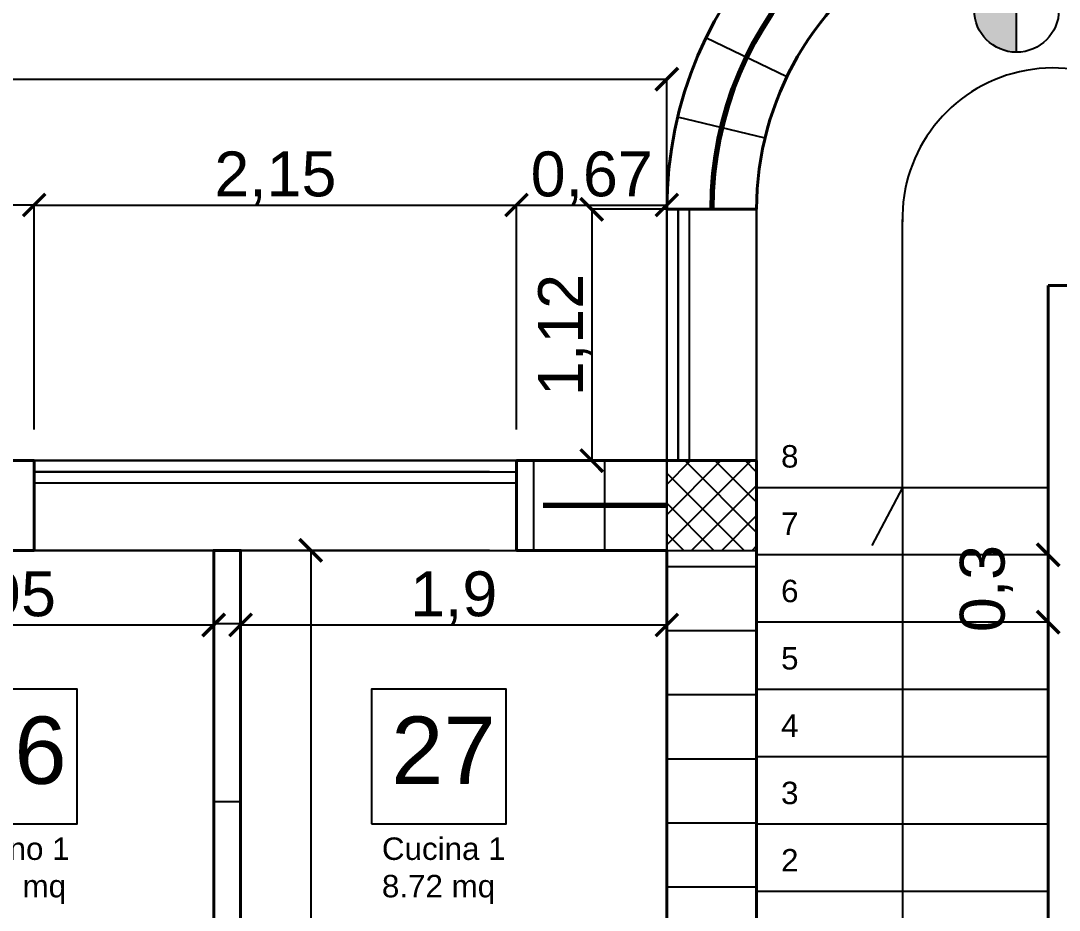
# Model space of a CAD drawing. Header units: millimetres. Extents: x 2459 to 3981, y 1231 to 4850.
# Drawn here: x 3699.425 to 3704.054, y 1290.287 to 1294.251 of the extents above; entities that cross this region are included whole.
import ezdxf

# ---------------------------------------------------------------- set-up
doc = ezdxf.new("R2010")
doc.units = ezdxf.units.MM
doc.layers.add('linee murature', color=253, linetype='Continuous', lineweight=70)
doc.layers.add('linee muri', color=7, linetype='Continuous', lineweight=40)
doc.layers.add('quoteee', color=7, linetype='Continuous')
doc.styles.get("Standard").update_dxf_attribs({"font": 'arial.ttf'})
doc.dimstyles.new('Copia di ISO-25', dxfattribs={"dimtxt": 0.2, "dimasz": 0.1, "dimexe": 0, "dimexo": 0, "dimgap": 0, "dimtad": 3, "dimtxsty": 'Standard', "dimblk": 'ARCHTICK', "dimcen": -2.5, "dimclrd": 256, "dimclre": 256, "dimclrt": 256, "dimadec": 0, "dimazin": 0, "dimtfac": 1, "dimtmove": 2, "dimatfit": 3, "dimldrblk": 'ARCHTICK', "dimfxl": 1, "dimfxlon": 1, "dimtfillclr": 256, "dimlwd": -1, "dimlwe": -1, "dimarcsym": 0})
pattern_1 = [(45, (-1.35194, 0.4), (-0.067351921, 0.067351921), []), (135, (-1.35194, 0.4), (-0.067351921, -0.067351921), [])]

# ---------------------------------------------------------------- blocks, each defined once
blk = doc.blocks.new('_ArchTick')
at = {"color": 0, "linetype": 'ByBlock', "const_width": 0.15}
blk.add_lwpolyline([(-0.5, -0.5), (0.5, 0.5)], dxfattribs=at)
blk = doc.blocks.new('*D336')
at = {"layer": 'Defpoints', "color": 0, "lineweight": -3, "ltscale": 0.01, "transparency": 16777216}
for p in [(3698.3347, 1291.8906), (3700.2847, 1291.8906), (3700.2847, 1291.5584)]:
    blk.add_point(p, dxfattribs=at)
at = {"layer": 'quoteee', "ltscale": 0.01, "transparency": 16777216}
for p, q in [((3698.3347, 1291.8906), (3698.3347, 1291.5584)), ((3700.2847, 1291.8906), (3700.2847, 1291.5584)), ((3698.3347, 1291.5584), (3700.2847, 1291.5584))]:
    blk.add_line(p, q, dxfattribs=at)
at = {"layer": 'quoteee', "ltscale": 0.01, "transparency": 16777216, "xscale": 0.1, "yscale": 0.1, "zscale": 0.1, "rotation": 180}
blk.add_blockref('_ArchTick', (3698.3347, 1291.5584), dxfattribs=at)
at = {"layer": 'quoteee', "ltscale": 0.01, "transparency": 16777216, "xscale": 0.1, "yscale": 0.1, "zscale": 0.1}
blk.add_blockref('_ArchTick', (3700.2847, 1291.5584), dxfattribs=at)
at = {"layer": 'quoteee', "ltscale": 0.01, "transparency": 16777216, "insert": (3699.3097, 1291.6786), "char_height": 0.2, "attachment_point": 5}
blk.add_mtext('1,95', dxfattribs=at)
blk = doc.blocks.new('*D337')
at = {"layer": 'Defpoints', "color": 0, "lineweight": -3, "ltscale": 0.01, "transparency": 16777216}
for p in [(3700.4047, 1291.8906), (3702.3047, 1291.8906), (3702.3047, 1291.5584)]:
    blk.add_point(p, dxfattribs=at)
at = {"layer": 'quoteee', "ltscale": 0.01, "transparency": 16777216}
for p, q in [((3700.4047, 1291.8906), (3700.4047, 1291.5584)), ((3702.3047, 1291.8906), (3702.3047, 1291.5584)), ((3700.4047, 1291.5584), (3702.3047, 1291.5584))]:
    blk.add_line(p, q, dxfattribs=at)
at = {"layer": 'quoteee', "ltscale": 0.01, "transparency": 16777216, "xscale": 0.1, "yscale": 0.1, "zscale": 0.1, "rotation": 180}
blk.add_blockref('_ArchTick', (3700.4047, 1291.5584), dxfattribs=at)
at = {"layer": 'quoteee', "ltscale": 0.01, "transparency": 16777216, "xscale": 0.1, "yscale": 0.1, "zscale": 0.1}
blk.add_blockref('_ArchTick', (3702.3047, 1291.5584), dxfattribs=at)
at = {"layer": 'quoteee', "ltscale": 0.01, "transparency": 16777216, "insert": (3701.3547, 1291.6786), "char_height": 0.2, "attachment_point": 5}
blk.add_mtext('1,9', dxfattribs=at)
blk = doc.blocks.new('*D342')
at = {"layer": 'Defpoints', "color": 0, "lineweight": -3, "ltscale": 0.01, "transparency": 16777216}
for p in [(3700.4047, 1291.8906), (3700.4047, 1287.3906), (3700.7171, 1287.3906)]:
    blk.add_point(p, dxfattribs=at)
at = {"layer": 'quoteee', "ltscale": 0.01, "transparency": 16777216}
for p, q in [((3700.4047, 1291.8906), (3700.7171, 1291.8906)), ((3700.7171, 1291.8906), (3700.7171, 1287.3906)), ((3700.4047, 1287.3906), (3700.7171, 1287.3906))]:
    blk.add_line(p, q, dxfattribs=at)
at = {"layer": 'quoteee', "ltscale": 0.01, "transparency": 16777216, "xscale": 0.1, "yscale": 0.1, "zscale": 0.1}
for p, rotation in [((3700.7171, 1291.8906), 90), ((3700.7171, 1287.3906), 270)]:
    blk.add_blockref('_ArchTick', p, dxfattribs=dict(at, rotation=rotation))
at = {"layer": 'quoteee', "ltscale": 0.01, "transparency": 16777216, "insert": (3700.5974, 1289.6406), "char_height": 0.2, "attachment_point": 5, "rotation": 90}
blk.add_mtext('4,5', dxfattribs=at)
blk = doc.blocks.new('*D244')
at = {"layer": 'Defpoints', "color": 0, "lineweight": -3, "transparency": 16777216}
for p in [(3702.3047, 1293.4106), (3701.9697, 1292.2906), (3702.3047, 1292.2906)]:
    blk.add_point(p, dxfattribs=at)
at = {"layer": 'quoteee', "transparency": 16777216}
for p, q in [((3702.3047, 1293.4106), (3701.9697, 1293.4106)), ((3701.9697, 1293.4106), (3701.9697, 1292.2906)), ((3702.3047, 1292.2906), (3701.9697, 1292.2906))]:
    blk.add_line(p, q, dxfattribs=at)
at = {"layer": 'quoteee', "transparency": 16777216, "xscale": 0.1, "yscale": 0.1, "zscale": 0.1}
for p, rotation in [((3701.9697, 1293.4106), 90), ((3701.9697, 1292.2906), 270)]:
    blk.add_blockref('_ArchTick', p, dxfattribs=dict(at, rotation=rotation))
at = {"layer": 'quoteee', "transparency": 16777216, "insert": (3701.8496, 1292.8506), "char_height": 0.2, "attachment_point": 5, "rotation": 90}
blk.add_mtext('1,12', dxfattribs=at)
blk = doc.blocks.new('*D245')
at = {"layer": 'Defpoints', "color": 0, "lineweight": -3, "transparency": 16777216}
for p in [(3702.3047, 1293.4296), (3701.6347, 1292.2906), (3702.3047, 1292.2906)]:
    blk.add_point(p, dxfattribs=at)
at = {"layer": 'quoteee', "transparency": 16777216}
for p, q in [((3701.6347, 1292.4296), (3701.6347, 1293.4296)), ((3701.6347, 1293.4296), (3702.3047, 1293.4296)), ((3702.3047, 1292.4296), (3702.3047, 1293.4296))]:
    blk.add_line(p, q, dxfattribs=at)
at = {"layer": 'quoteee', "transparency": 16777216, "xscale": 0.1, "yscale": 0.1, "zscale": 0.1, "rotation": 180}
blk.add_blockref('_ArchTick', (3701.6347, 1293.4296), dxfattribs=at)
at = {"layer": 'quoteee', "transparency": 16777216, "xscale": 0.1, "yscale": 0.1, "zscale": 0.1}
blk.add_blockref('_ArchTick', (3702.3047, 1293.4296), dxfattribs=at)
at = {"layer": 'quoteee', "transparency": 16777216, "insert": (3701.9697, 1293.5497), "char_height": 0.2, "attachment_point": 5}
blk.add_mtext('0,67', dxfattribs=at)
blk = doc.blocks.new('*D246')
at = {"layer": 'Defpoints', "color": 0, "lineweight": -3, "transparency": 16777216}
for p in [(3701.6347, 1293.4296), (3699.4847, 1292.2906), (3701.6347, 1292.2906)]:
    blk.add_point(p, dxfattribs=at)
at = {"layer": 'quoteee', "transparency": 16777216}
for p, q in [((3699.4847, 1292.4296), (3699.4847, 1293.4296)), ((3699.4847, 1293.4296), (3701.6347, 1293.4296)), ((3701.6347, 1292.4296), (3701.6347, 1293.4296))]:
    blk.add_line(p, q, dxfattribs=at)
at = {"layer": 'quoteee', "transparency": 16777216, "xscale": 0.1, "yscale": 0.1, "zscale": 0.1, "rotation": 180}
blk.add_blockref('_ArchTick', (3699.4847, 1293.4296), dxfattribs=at)
at = {"layer": 'quoteee', "transparency": 16777216, "xscale": 0.1, "yscale": 0.1, "zscale": 0.1}
blk.add_blockref('_ArchTick', (3701.6347, 1293.4296), dxfattribs=at)
at = {"layer": 'quoteee', "transparency": 16777216, "insert": (3700.5597, 1293.5497), "char_height": 0.2, "attachment_point": 5}
blk.add_mtext('2,15', dxfattribs=at)
blk = doc.blocks.new('*D247')
at = {"layer": 'Defpoints', "color": 0, "lineweight": -3, "transparency": 16777216}
for p in [(3695.9147, 1293.4296), (3695.9147, 1292.2906), (3699.4847, 1292.2906)]:
    blk.add_point(p, dxfattribs=at)
at = {"layer": 'quoteee', "transparency": 16777216}
for p, q in [((3695.9147, 1292.4296), (3695.9147, 1293.4296)), ((3699.4847, 1293.4296), (3695.9147, 1293.4296)), ((3699.4847, 1292.4296), (3699.4847, 1293.4296))]:
    blk.add_line(p, q, dxfattribs=at)
at = {"layer": 'quoteee', "transparency": 16777216, "xscale": 0.1, "yscale": 0.1, "zscale": 0.1, "rotation": 180}
blk.add_blockref('_ArchTick', (3695.9147, 1293.4296), dxfattribs=at)
at = {"layer": 'quoteee', "transparency": 16777216, "xscale": 0.1, "yscale": 0.1, "zscale": 0.1}
blk.add_blockref('_ArchTick', (3699.4847, 1293.4296), dxfattribs=at)
at = {"layer": 'quoteee', "transparency": 16777216, "insert": (3697.6997, 1293.5497), "char_height": 0.2, "attachment_point": 5}
blk.add_mtext('3,57', dxfattribs=at)
blk = doc.blocks.new('*D248')
at = {"layer": 'Defpoints', "color": 0, "lineweight": -3, "transparency": 16777216}
for p in [(3702.3047, 1293.9904), (3695.9147, 1292.2906), (3702.3047, 1292.2906)]:
    blk.add_point(p, dxfattribs=at)
at = {"layer": 'quoteee', "transparency": 16777216}
for p, q in [((3695.9147, 1292.9904), (3695.9147, 1293.9904)), ((3695.9147, 1293.9904), (3702.3047, 1293.9904)), ((3702.3047, 1292.9904), (3702.3047, 1293.9904))]:
    blk.add_line(p, q, dxfattribs=at)
at = {"layer": 'quoteee', "transparency": 16777216, "xscale": 0.1, "yscale": 0.1, "zscale": 0.1, "rotation": 180}
blk.add_blockref('_ArchTick', (3695.9147, 1293.9904), dxfattribs=at)
at = {"layer": 'quoteee', "transparency": 16777216, "xscale": 0.1, "yscale": 0.1, "zscale": 0.1}
blk.add_blockref('_ArchTick', (3702.3047, 1293.9904), dxfattribs=at)
at = {"layer": 'quoteee', "transparency": 16777216, "insert": (3699.1097, 1294.1106), "char_height": 0.2, "attachment_point": 5}
blk.add_mtext('6,39', dxfattribs=at)
blk = doc.blocks.new('*D249')
at = {"layer": 'Defpoints', "color": 0, "lineweight": -3, "transparency": 16777216}
for p in [(3712.2147, 1295.3345), (3695.9147, 1292.2906), (3712.2147, 1292.2906)]:
    blk.add_point(p, dxfattribs=at)
at = {"layer": 'quoteee', "transparency": 16777216}
for p, q in [((3695.9147, 1294.3345), (3695.9147, 1295.3345)), ((3695.9147, 1295.3345), (3712.2147, 1295.3345)), ((3712.2147, 1294.3345), (3712.2147, 1295.3345))]:
    blk.add_line(p, q, dxfattribs=at)
at = {"layer": 'quoteee', "transparency": 16777216, "xscale": 0.1, "yscale": 0.1, "zscale": 0.1, "rotation": 180}
blk.add_blockref('_ArchTick', (3695.9147, 1295.3345), dxfattribs=at)
at = {"layer": 'quoteee', "transparency": 16777216, "xscale": 0.1, "yscale": 0.1, "zscale": 0.1}
blk.add_blockref('_ArchTick', (3712.2147, 1295.3345), dxfattribs=at)
at = {"layer": 'quoteee', "transparency": 16777216, "insert": (3704.0647, 1295.4547), "char_height": 0.2, "attachment_point": 5}
blk.add_mtext('16,3', dxfattribs=at)
blk = doc.blocks.new('*D407')
at = {"layer": 'Defpoints', "color": 0, "lineweight": -3, "transparency": 16777216}
for p in [(3704.0047, 1291.8706), (3704.0047, 1291.5706), (3704.0047, 1291.5706)]:
    blk.add_point(p, dxfattribs=at)
at = {"layer": 'quoteee', "transparency": 16777216}
blk.add_line((3704.0047, 1291.8706), (3704.0047, 1291.5706), dxfattribs=at)
at = {"layer": 'quoteee', "transparency": 16777216, "xscale": 0.1, "yscale": 0.1, "zscale": 0.1}
for p, rotation in [((3704.0047, 1291.8706), 90), ((3704.0047, 1291.5706), 270)]:
    blk.add_blockref('_ArchTick', p, dxfattribs=dict(at, rotation=rotation))
at = {"layer": 'quoteee', "transparency": 16777216, "insert": (3703.7292, 1291.7206), "char_height": 0.2, "attachment_point": 5, "rotation": 90}
blk.add_mtext('0,3', dxfattribs=at)

msp = doc.modelspace()

# ---------------------------------------------------------------- hatches: boundary and pattern name
at = {"linetype": 'Continuous'}
h = msp.add_hatch(color=256, dxfattribs=at)
h.dxf.hatch_style = 1
h.paths.add_polyline_path([(3703.86349, 1294.488187), (3703.86349, 1294.299384), (3704.052292, 1294.299384, 0.41421356)])
h.paths.add_polyline_path([(3703.86349, 1294.299384), (3703.674687, 1294.299384, 0.41421356), (3703.86349, 1294.110582)])
h = msp.add_hatch(color=256)
h.dxf.hatch_style = 1
h.paths.add_polyline_path([(3703.86349, 1294.488187), (3703.86349, 1294.299384), (3704.052292, 1294.299384, 0.41421356)])
h.paths.add_polyline_path([(3703.86349, 1294.299384), (3703.674687, 1294.299384, 0.41421356), (3703.86349, 1294.110582)])
h = msp.add_hatch(dxfattribs=at)
h.set_pattern_fill('ANSI37', color=256, scale=0.03)
h.set_pattern_definition(pattern_1)
h.paths.add_polyline_path([(3712.214742, 1289.534637), (3711.815965, 1289.534637), (3711.814742, 1289.533414), (3711.814742, 1289.144162), (3711.824267, 1289.134637), (3712.214742, 1289.134637)])
h.paths.add_polyline_path([(3707.817242, 1280.470565), (3707.417242, 1280.470565), (3707.417242, 1280.070565), (3707.817242, 1280.070565)])
h.paths.add_polyline_path([(3712.214742, 1280.470565), (3711.814742, 1280.470565), (3711.814742, 1280.070565), (3712.214742, 1280.070565)])
h.paths.add_polyline_path([(3712.214742, 1285.320565), (3711.814742, 1285.320565), (3711.814742, 1284.920565), (3712.214742, 1284.920565)])
h.paths.add_polyline_path([(3712.214742, 1292.290565), (3711.814742, 1292.290565), (3711.814742, 1291.890565), (3712.214742, 1291.890565)])
h.paths.add_polyline_path([(3709.204742, 1292.290565), (3708.804742, 1292.290565), (3708.804742, 1291.890565), (3709.204742, 1291.890565)])
h.paths.add_polyline_path([(3705.824742, 1292.290565), (3705.424742, 1292.290565), (3705.424742, 1291.897159), (3705.431336, 1291.890565), (3705.824742, 1291.890565)])
h.paths.add_polyline_path([(3705.824742, 1289.534637), (3705.424742, 1289.534637), (3705.424742, 1289.134637), (3705.824742, 1289.134637)])
h.paths.add_polyline_path([(3703.999742, 1280.470565), (3703.599742, 1280.470565), (3703.599742, 1280.070565), (3703.999742, 1280.070565)])
h.paths.add_polyline_path([(3705.824742, 1285.320565), (3705.424742, 1285.320565), (3705.424742, 1284.920565), (3705.824742, 1284.920565)])
h.paths.add_polyline_path([(3707.819742, 1285.320565), (3707.419742, 1285.320565), (3707.419742, 1284.920565), (3707.554742, 1284.920565), (3707.819742, 1284.920565)])
h.paths.add_polyline_path([(3695.914742, 1291.890565), (3696.314742, 1291.890565), (3696.314742, 1292.290565), (3695.914742, 1292.290565)])
h.paths.add_polyline_path([(3698.924742, 1292.290565), (3698.924742, 1291.890565), (3699.324742, 1291.890565), (3699.324742, 1292.290565)])
h.paths.add_polyline_path([(3702.304742, 1292.290565), (3702.304742, 1291.890565), (3702.704742, 1291.890565), (3702.704742, 1292.290565)])
h.paths.add_polyline_path([(3702.704742, 1289.534637), (3702.304742, 1289.534637), (3702.304742, 1289.134637), (3702.704742, 1289.134637)])
h.paths.add_polyline_path([(3696.314742, 1289.134637), (3696.314742, 1289.534637), (3695.914742, 1289.534637), (3695.914742, 1289.134637)])
h.paths.add_polyline_path([(3702.304742, 1285.320565), (3702.304742, 1284.920565), (3702.704742, 1284.920565), (3702.704742, 1285.320565)])
h.paths.add_polyline_path([(3700.674742, 1284.920565), (3700.674742, 1285.320565), (3700.274742, 1285.320565), (3700.274742, 1284.920565)])
h.paths.add_polyline_path([(3696.314742, 1284.920565), (3696.314742, 1285.320565), (3695.914742, 1285.320565), (3695.914742, 1284.920565)])
h.paths.add_polyline_path([(3700.274742, 1280.470565), (3700.274742, 1280.070565), (3700.674742, 1280.070565), (3700.674742, 1280.470565)])
h.paths.add_polyline_path([(3696.314742, 1280.070565), (3696.314742, 1280.470565), (3695.914742, 1280.470565), (3695.914742, 1280.070565)])
h = msp.add_hatch()
h.set_pattern_fill('ANSI37', color=256, scale=0.03)
h.set_pattern_definition(pattern_1)
h.paths.add_polyline_path([(3712.214742, 1289.534637), (3711.815965, 1289.534637), (3711.814742, 1289.533414), (3711.814742, 1289.144162), (3711.824267, 1289.134637), (3712.214742, 1289.134637)])
h.paths.add_polyline_path([(3707.817242, 1280.470565), (3707.417242, 1280.470565), (3707.417242, 1280.070565), (3707.817242, 1280.070565)])
h.paths.add_polyline_path([(3712.214742, 1280.470565), (3711.814742, 1280.470565), (3711.814742, 1280.070565), (3712.214742, 1280.070565)])
h.paths.add_polyline_path([(3712.214742, 1285.320565), (3711.814742, 1285.320565), (3711.814742, 1284.920565), (3712.214742, 1284.920565)])
h.paths.add_polyline_path([(3712.214742, 1292.290565), (3711.814742, 1292.290565), (3711.814742, 1291.890565), (3712.214742, 1291.890565)])
h.paths.add_polyline_path([(3709.204742, 1292.290565), (3708.804742, 1292.290565), (3708.804742, 1291.890565), (3709.204742, 1291.890565)])
h.paths.add_polyline_path([(3705.824742, 1292.290565), (3705.424742, 1292.290565), (3705.424742, 1291.897159), (3705.431336, 1291.890565), (3705.824742, 1291.890565)])
h.paths.add_polyline_path([(3705.824742, 1289.534637), (3705.424742, 1289.534637), (3705.424742, 1289.134637), (3705.824742, 1289.134637)])
h.paths.add_polyline_path([(3703.999742, 1280.470565), (3703.599742, 1280.470565), (3703.599742, 1280.070565), (3703.999742, 1280.070565)])
h.paths.add_polyline_path([(3705.824742, 1285.320565), (3705.424742, 1285.320565), (3705.424742, 1284.920565), (3705.824742, 1284.920565)])
h.paths.add_polyline_path([(3707.819742, 1285.320565), (3707.419742, 1285.320565), (3707.419742, 1284.920565), (3707.554742, 1284.920565), (3707.819742, 1284.920565)])
h.paths.add_polyline_path([(3695.914742, 1291.890565), (3696.314742, 1291.890565), (3696.314742, 1292.290565), (3695.914742, 1292.290565)])
h.paths.add_polyline_path([(3698.924742, 1292.290565), (3698.924742, 1291.890565), (3699.324742, 1291.890565), (3699.324742, 1292.290565)])
h.paths.add_polyline_path([(3702.304742, 1292.290565), (3702.304742, 1291.890565), (3702.704742, 1291.890565), (3702.704742, 1292.290565)])
h.paths.add_polyline_path([(3702.704742, 1289.534637), (3702.304742, 1289.534637), (3702.304742, 1289.134637), (3702.704742, 1289.134637)])
h.paths.add_polyline_path([(3696.314742, 1289.134637), (3696.314742, 1289.534637), (3695.914742, 1289.534637), (3695.914742, 1289.134637)])
h.paths.add_polyline_path([(3702.304742, 1285.320565), (3702.304742, 1284.920565), (3702.704742, 1284.920565), (3702.704742, 1285.320565)])
h.paths.add_polyline_path([(3700.674742, 1284.920565), (3700.674742, 1285.320565), (3700.274742, 1285.320565), (3700.274742, 1284.920565)])
h.paths.add_polyline_path([(3696.314742, 1284.920565), (3696.314742, 1285.320565), (3695.914742, 1285.320565), (3695.914742, 1284.920565)])
h.paths.add_polyline_path([(3700.274742, 1280.470565), (3700.274742, 1280.070565), (3700.674742, 1280.070565), (3700.674742, 1280.470565)])
h.paths.add_polyline_path([(3696.314742, 1280.070565), (3696.314742, 1280.470565), (3695.914742, 1280.470565), (3695.914742, 1280.070565)])

# ---------------------------------------------------------------- linework, layer by layer
for p, q in [((3703.86349, 1294.110582), (3703.86349, 1294.488187)), ((3702.839546, 1294.000905), (3702.479197, 1294.174533)), ((3702.742351, 1293.728188), (3702.353413, 1293.821605)), ((3702.304742, 1292.290565), (3702.304742, 1293.410565)), ((3702.304742, 1293.410565), (3702.704742, 1293.410565)), ((3702.354742, 1293.410565), (3702.354742, 1292.290565)), ((3702.704742, 1292.290565), (3702.704742, 1293.410565)), ((3702.704742, 1292.290565), (3702.704742, 1293.410565)), ((3702.704742, 1292.290565), (3702.704742, 1293.410565)), ((3703.354742, 1292.170565), (3703.354658, 1293.365224)), ((3704.004742, 1289.910565), (3704.004742, 1293.070565)), ((3704.004742, 1293.070565), (3704.124742, 1293.070565)), ((3699.484742, 1292.290565), (3696.664742, 1292.290565)), ((3699.484742, 1292.290565), (3696.664742, 1292.290565)), ((3699.484742, 1292.290565), (3699.324742, 1292.290565)), ((3699.324742, 1292.290565), (3699.484742, 1292.290565)), ((3699.484742, 1292.290565), (3699.484742, 1291.890565)), ((3699.484742, 1292.290565), (3701.634742, 1292.290565)), ((3699.484742, 1292.290565), (3699.484742, 1291.890565)), ((3699.484742, 1292.290565), (3701.634742, 1292.290565)), ((3699.484742, 1291.890565), (3699.484742, 1292.290565)), ((3699.484742, 1292.290565), (3701.634742, 1292.290565)), ((3699.484742, 1292.290565), (3699.484742, 1291.890565)), ((3701.514742, 1292.290565), (3699.484742, 1292.290565)), ((3699.484742, 1292.290565), (3699.484742, 1291.890565)), ((3699.484742, 1292.290565), (3701.634742, 1292.290565)), ((3699.484742, 1291.890565), (3699.484742, 1292.290565)), ((3699.484742, 1292.290565), (3701.634742, 1292.290565)), ((3699.484742, 1292.290565), (3699.484742, 1291.890565)), ((3701.514742, 1292.290565), (3699.484742, 1292.290565)), ((3699.484742, 1291.890565), (3699.484742, 1292.290565)), ((3699.484742, 1292.290565), (3699.484742, 1291.890565)), ((3701.634742, 1291.890565), (3701.634742, 1292.290565)), ((3701.634742, 1292.290565), (3702.304742, 1292.290565)), ((3701.634742, 1291.890565), (3701.634742, 1292.290565)), ((3701.634742, 1292.290565), (3701.634742, 1291.890565)), ((3701.634742, 1291.890565), (3701.634742, 1292.290565)), ((3701.634742, 1292.290565), (3702.304742, 1292.290565)), ((3701.634742, 1292.290565), (3701.634742, 1291.890565)), ((3702.304742, 1292.290565), (3701.634742, 1292.290565)), ((3701.634742, 1292.290565), (3701.634742, 1291.890565)), ((3701.634742, 1292.290565), (3702.304742, 1292.290565)), ((3701.634742, 1291.890565), (3701.634742, 1292.290565)), ((3701.709952, 1292.290565), (3701.709952, 1291.890565)), ((3701.709952, 1292.290565), (3701.709952, 1291.890565)), ((3702.027452, 1292.290565), (3702.027452, 1291.890565)), ((3702.027452, 1292.290565), (3702.027452, 1291.890565)), ((3702.304742, 1292.290565), (3702.704742, 1292.290565)), ((3702.304742, 1292.290565), (3702.704742, 1292.290565)), ((3702.704742, 1292.290565), (3702.304742, 1292.290565)), ((3702.304742, 1292.290565), (3702.704742, 1292.290565)), ((3702.304742, 1292.290565), (3702.704742, 1292.290565)), ((3702.704742, 1292.290565), (3702.304742, 1292.290565)), ((3702.304742, 1292.290565), (3702.704742, 1292.290565)), ((3702.354742, 1292.290565), (3702.404742, 1292.290565)), ((3702.354742, 1292.290565), (3702.404742, 1292.290565)), ((3702.704742, 1287.670565), (3702.704742, 1292.290565)), ((3702.704742, 1287.390565), (3702.704742, 1292.290565)), ((3701.514742, 1292.240565), (3699.484742, 1292.240565)), ((3699.484742, 1292.240565), (3699.484742, 1292.190565)), ((3701.514742, 1292.240565), (3699.484742, 1292.240565)), ((3699.484742, 1292.240565), (3699.484742, 1292.190565)), ((3702.704742, 1292.170565), (3704.004742, 1292.170565)), ((3702.704742, 1292.170565), (3704.004742, 1292.170565)), ((3703.354742, 1292.170565), (3703.218409, 1291.911692)), ((3703.354742, 1292.170565), (3703.218409, 1291.911692)), ((3703.354742, 1292.170565), (3703.354742, 1290.070565)), ((3698.334742, 1291.890565), (3699.484742, 1291.890565)), ((3698.334742, 1291.890565), (3699.484742, 1291.890565)), ((3699.324742, 1291.890565), (3699.484742, 1291.890565)), ((3699.484742, 1291.890565), (3699.324742, 1291.890565)), ((3699.484742, 1291.890565), (3701.634742, 1291.890565)), ((3699.484742, 1291.890565), (3701.634742, 1291.890565)), ((3701.514742, 1291.890565), (3699.484742, 1291.890565)), ((3699.484742, 1291.890565), (3701.634742, 1291.890565)), ((3699.484742, 1291.890565), (3701.634742, 1291.890565)), ((3701.514742, 1291.890565), (3699.484742, 1291.890565)), ((3700.284742, 1291.890565), (3700.284742, 1289.440565)), ((3700.404742, 1289.440565), (3700.404742, 1291.890565)), ((3702.304742, 1291.890565), (3701.634742, 1291.890565)), ((3702.304742, 1291.890565), (3701.634742, 1291.890565)), ((3701.634742, 1291.890565), (3702.304742, 1291.890565)), ((3702.304742, 1291.890565), (3701.634742, 1291.890565)), ((3702.304742, 1287.390565), (3702.304742, 1291.890565)), ((3704.004742, 1291.870565), (3702.704742, 1291.870565)), ((3704.004742, 1291.870565), (3702.704742, 1291.870565)), ((3702.304742, 1291.819465), (3702.704742, 1291.819465)), ((3702.304742, 1291.819465), (3702.704742, 1291.819465)), ((3700.284742, 1291.565465), (3700.404742, 1291.565465)), ((3700.284742, 1291.565465), (3700.404742, 1291.565465)), ((3702.304742, 1291.533715), (3702.704742, 1291.533715)), ((3702.304742, 1291.533715), (3702.704742, 1291.533715)), ((3704.004742, 1291.570565), (3702.704742, 1291.570565)), ((3702.304742, 1291.247965), (3702.704742, 1291.247965)), ((3702.304742, 1291.247965), (3702.704742, 1291.247965)), ((3704.004742, 1291.270565), (3702.704742, 1291.270565)), ((3704.004742, 1290.970565), (3702.704742, 1290.970565)), ((3702.304742, 1290.962215), (3702.704742, 1290.962215)), ((3702.304742, 1290.962215), (3702.704742, 1290.962215)), ((3700.284742, 1290.771715), (3700.404742, 1290.771715)), ((3700.284742, 1290.771715), (3700.404742, 1290.771715)), ((3702.304742, 1290.676465), (3702.704742, 1290.676465)), ((3702.304742, 1290.676465), (3702.704742, 1290.676465)), ((3704.004742, 1290.670565), (3702.704742, 1290.670565)), ((3702.304742, 1290.390715), (3702.704742, 1290.390715)), ((3702.304742, 1290.390715), (3702.704742, 1290.390715)), ((3704.004742, 1290.370565), (3702.704742, 1290.370565))]:
    msp.add_line(p, q, dxfattribs=at)
for p, q in [((3703.86349, 1294.110582), (3703.86349, 1294.488187)), ((3702.839546, 1294.000905), (3702.479197, 1294.174533)), ((3702.742351, 1293.728188), (3702.353413, 1293.821605)), ((3702.304742, 1292.290565), (3702.304742, 1293.410565)), ((3702.354742, 1293.410565), (3702.354742, 1292.290565)), ((3702.704742, 1292.290565), (3702.704742, 1293.410565)), ((3702.704742, 1292.290565), (3702.704742, 1293.410565)), ((3702.704742, 1292.290565), (3702.704742, 1293.410565)), ((3703.354742, 1292.170565), (3703.354658, 1293.365224)), ((3699.484742, 1292.290565), (3696.664742, 1292.290565)), ((3699.484742, 1292.290565), (3696.664742, 1292.290565)), ((3699.484742, 1292.290565), (3699.324742, 1292.290565)), ((3699.484742, 1292.290565), (3699.484742, 1291.890565)), ((3699.484742, 1292.290565), (3701.634742, 1292.290565)), ((3699.484742, 1292.290565), (3699.484742, 1291.890565)), ((3699.484742, 1292.290565), (3701.634742, 1292.290565)), ((3699.484742, 1291.890565), (3699.484742, 1292.290565)), ((3699.484742, 1292.290565), (3701.634742, 1292.290565)), ((3699.484742, 1292.290565), (3699.484742, 1291.890565)), ((3701.514742, 1292.290565), (3699.484742, 1292.290565)), ((3699.484742, 1292.290565), (3699.484742, 1291.890565)), ((3699.484742, 1292.290565), (3701.634742, 1292.290565)), ((3699.484742, 1291.890565), (3699.484742, 1292.290565)), ((3699.484742, 1292.290565), (3701.634742, 1292.290565)), ((3699.484742, 1292.290565), (3699.484742, 1291.890565)), ((3701.514742, 1292.290565), (3699.484742, 1292.290565)), ((3699.484742, 1291.890565), (3699.484742, 1292.290565)), ((3701.634742, 1291.890565), (3701.634742, 1292.290565)), ((3701.634742, 1292.290565), (3702.304742, 1292.290565)), ((3701.634742, 1291.890565), (3701.634742, 1292.290565)), ((3701.634742, 1292.290565), (3701.634742, 1291.890565)), ((3701.634742, 1291.890565), (3701.634742, 1292.290565)), ((3701.634742, 1292.290565), (3702.304742, 1292.290565)), ((3701.634742, 1292.290565), (3701.634742, 1291.890565)), ((3702.304742, 1292.290565), (3701.634742, 1292.290565)), ((3701.634742, 1292.290565), (3701.634742, 1291.890565)), ((3702.304742, 1292.290565), (3702.704742, 1292.290565)), ((3702.304742, 1292.290565), (3702.704742, 1292.290565)), ((3702.704742, 1292.290565), (3702.304742, 1292.290565)), ((3702.304742, 1292.290565), (3702.704742, 1292.290565)), ((3702.304742, 1292.290565), (3702.704742, 1292.290565)), ((3702.704742, 1292.290565), (3702.304742, 1292.290565)), ((3702.354742, 1292.290565), (3702.404742, 1292.290565)), ((3702.354742, 1292.290565), (3702.404742, 1292.290565)), ((3702.704742, 1287.670565), (3702.704742, 1292.290565)), ((3701.514742, 1292.240565), (3699.484742, 1292.240565)), ((3699.484742, 1292.240565), (3699.484742, 1292.190565)), ((3701.514742, 1292.240565), (3699.484742, 1292.240565)), ((3699.484742, 1292.240565), (3699.484742, 1292.190565)), ((3702.704742, 1292.170565), (3704.004742, 1292.170565)), ((3702.704742, 1292.170565), (3704.004742, 1292.170565)), ((3703.354742, 1292.170565), (3703.218409, 1291.911692)), ((3703.354742, 1292.170565), (3703.218409, 1291.911692)), ((3703.354742, 1292.170565), (3703.354742, 1290.070565)), ((3698.334742, 1291.890565), (3699.484742, 1291.890565)), ((3698.334742, 1291.890565), (3699.484742, 1291.890565)), ((3699.324742, 1291.890565), (3699.484742, 1291.890565)), ((3699.484742, 1291.890565), (3701.634742, 1291.890565)), ((3699.484742, 1291.890565), (3701.634742, 1291.890565)), ((3701.514742, 1291.890565), (3699.484742, 1291.890565)), ((3699.484742, 1291.890565), (3701.634742, 1291.890565)), ((3699.484742, 1291.890565), (3701.634742, 1291.890565)), ((3701.514742, 1291.890565), (3699.484742, 1291.890565)), ((3702.304742, 1291.890565), (3701.634742, 1291.890565)), ((3702.304742, 1291.890565), (3701.634742, 1291.890565)), ((3701.634742, 1291.890565), (3702.304742, 1291.890565)), ((3702.304742, 1287.390565), (3702.304742, 1291.890565)), ((3704.004742, 1291.870565), (3702.704742, 1291.870565)), ((3704.004742, 1291.870565), (3702.704742, 1291.870565)), ((3704.004742, 1291.570565), (3702.704742, 1291.570565)), ((3704.004742, 1291.270565), (3702.704742, 1291.270565)), ((3704.004742, 1290.970565), (3702.704742, 1290.970565)), ((3704.004742, 1290.670565), (3702.704742, 1290.670565)), ((3704.004742, 1290.370565), (3702.704742, 1290.370565))]:
    msp.add_line(p, q)
at = {"linetype": 'Continuous', "ltscale": 0.01}
for p, q in [((3700.284742, 1291.890565), (3700.284742, 1289.440565)), ((3700.404742, 1291.890565), (3700.404742, 1289.440565)), ((3702.304742, 1291.890565), (3702.304742, 1287.390565))]:
    msp.add_line(p, q, dxfattribs=at)
at = {"linetype": 'Continuous'}
for points in [[(3702.304742, 1293.410565), (3702.304742, 1292.290565), (3702.304742, 1293.410565), (3702.704742, 1293.410565)], [(3702.704742, 1293.410565), (3702.704742, 1292.290565), (3702.304742, 1292.290565), (3702.304742, 1293.410565)], [(3702.404742, 1293.410565), (3702.404742, 1292.290565), (3702.354742, 1292.290565), (3702.354742, 1293.410565)]]:
    msp.add_lwpolyline(points, dxfattribs=at)
for points in [[(3702.304742, 1293.410565), (3702.304742, 1292.290565), (3702.304742, 1293.410565), (3702.704742, 1293.410565)], [(3702.704742, 1293.410565), (3702.704742, 1292.290565), (3702.304742, 1292.290565), (3702.304742, 1293.410565)], [(3702.404742, 1293.410565), (3702.404742, 1292.290565), (3702.354742, 1292.290565), (3702.354742, 1293.410565)]]:
    msp.add_lwpolyline(points)
for points in [[(3699.324742, 1292.290565), (3699.484742, 1292.290565), (3699.484742, 1291.890565), (3699.324742, 1291.890565)], [(3699.484742, 1291.890565), (3701.634742, 1291.890565), (3701.634742, 1292.290565), (3699.484742, 1292.290565)], [(3701.634742, 1292.290565), (3702.304742, 1292.290565), (3702.304742, 1291.890565), (3701.634742, 1291.890565)], [(3702.304742, 1291.890565), (3702.704742, 1291.890565), (3702.704742, 1292.290565), (3702.304742, 1292.290565)], [(3702.304742, 1292.290565), (3702.704742, 1292.290565), (3702.704742, 1287.270565), (3702.304742, 1287.270565)], [(3701.634742, 1292.240565), (3701.634742, 1292.190565), (3699.484742, 1292.190565), (3699.484742, 1292.240565)], [(3701.634742, 1292.240565), (3701.634742, 1292.190565), (3699.484742, 1292.190565), (3699.484742, 1292.240565)], [(3700.404742, 1289.440565), (3700.404742, 1291.890565), (3700.284742, 1291.890565), (3700.284742, 1289.440565), (3700.164742, 1289.440565), (3700.164742, 1289.320565), (3700.284742, 1289.320565), (3700.284742, 1288.290565), (3700.404742, 1288.290565), (3700.404742, 1289.320565)], [(3699.07562, 1290.671465), (3699.67562, 1290.671465), (3699.67562, 1291.271465), (3699.07562, 1291.271465)], [(3700.988376, 1290.671465), (3701.588376, 1290.671465), (3701.588376, 1291.271465), (3700.988376, 1291.271465)]]:
    msp.add_lwpolyline(points, close=True, dxfattribs=at)
for points in [[(3699.324742, 1292.290565), (3699.484742, 1292.290565), (3699.484742, 1291.890565), (3699.324742, 1291.890565)], [(3699.484742, 1291.890565), (3701.634742, 1291.890565), (3701.634742, 1292.290565), (3699.484742, 1292.290565)], [(3701.634742, 1292.290565), (3702.304742, 1292.290565), (3702.304742, 1291.890565), (3701.634742, 1291.890565)], [(3702.304742, 1291.890565), (3702.704742, 1291.890565), (3702.704742, 1292.290565), (3702.304742, 1292.290565)], [(3702.304742, 1292.290565), (3702.704742, 1292.290565), (3702.704742, 1287.270565), (3702.304742, 1287.270565)], [(3701.634742, 1292.240565), (3701.634742, 1292.190565), (3699.484742, 1292.190565), (3699.484742, 1292.240565)], [(3701.634742, 1292.240565), (3701.634742, 1292.190565), (3699.484742, 1292.190565), (3699.484742, 1292.240565)], [(3699.07562, 1290.671465), (3699.67562, 1290.671465), (3699.67562, 1291.271465), (3699.07562, 1291.271465)], [(3700.988376, 1290.671465), (3701.588376, 1290.671465), (3701.588376, 1291.271465), (3700.988376, 1291.271465)]]:
    msp.add_lwpolyline(points, close=True)
msp.add_circle((3703.86349, 1294.299384), 0.188803, dxfattribs=at)
msp.add_circle((3703.86349, 1294.299384), 0.188803)
for centre, radius, start, end in [((3704.064742, 1293.410565), 1.76, 360, 180), ((3704.064742, 1293.410565), 1.76, 360, 180), ((3704.064762, 1293.410565), 1.36002, 359.562293, 180), ((3704.064762, 1293.410565), 1.36002, 359.562293, 180), ((3704.024877, 1293.369947), 0.670317, 24.210295, 181.333625)]:
    msp.add_arc(centre, radius, start, end, dxfattribs=at)
for centre, radius, start, end in [((3704.064742, 1293.410565), 1.76, 360, 180), ((3704.064762, 1293.410565), 1.36002, 359.562293, 180), ((3704.024877, 1293.369947), 0.670317, 24.210295, 181.333625)]:
    msp.add_arc(centre, radius, start, end)
for p in [(3703.354742, 1291.870565), (3703.354742, 1291.870565), (3703.354742, 1291.570565), (3703.354742, 1291.270565), (3703.354742, 1290.970565), (3703.354742, 1290.670565), (3703.354742, 1290.370565)]:
    msp.add_point(p, dxfattribs=at)
for p in [(3703.354742, 1291.870565), (3703.354742, 1291.870565), (3703.354742, 1291.570565), (3703.354742, 1291.270565), (3703.354742, 1290.970565), (3703.354742, 1290.670565), (3703.354742, 1290.370565)]:
    msp.add_point(p)
at = {"layer": 'linee murature', "linetype": 'Continuous'}
msp.add_line((3702.304742, 1292.090565), (3701.753419, 1292.090565), dxfattribs=at)
at = {"layer": 'linee murature', "lineweight": 70}
msp.add_line((3702.304742, 1292.090565), (3701.753419, 1292.090565), dxfattribs=at)
at = {"layer": 'linee murature', "linetype": 'Continuous'}
msp.add_arc((3704.064762, 1293.410565), 1.56002, 0, 180, dxfattribs=at)
at = {"layer": 'linee murature', "lineweight": 70}
msp.add_arc((3704.064762, 1293.410565), 1.56002, 0, 180, dxfattribs=at)
at = {"layer": 'linee muri'}
for p, q in [((3702.304742, 1293.410565), (3702.704742, 1293.410565)), ((3704.004742, 1289.910565), (3704.004742, 1293.070565)), ((3704.004742, 1293.070565), (3704.124742, 1293.070565)), ((3699.324742, 1292.290565), (3699.484742, 1292.290565)), ((3699.484742, 1292.290565), (3699.484742, 1291.890565)), ((3701.634742, 1292.290565), (3702.304742, 1292.290565)), ((3701.634742, 1291.890565), (3701.634742, 1292.290565)), ((3702.304742, 1292.290565), (3702.704742, 1292.290565)), ((3702.704742, 1287.390565), (3702.704742, 1292.290565)), ((3699.484742, 1291.890565), (3699.324742, 1291.890565)), ((3700.284742, 1291.890565), (3700.284742, 1289.440565)), ((3700.404742, 1289.440565), (3700.404742, 1291.890565)), ((3702.304742, 1291.890565), (3701.634742, 1291.890565))]:
    msp.add_line(p, q, dxfattribs=at)
at = {"layer": 'linee muri', "ltscale": 0.01}
for p, q in [((3700.284742, 1291.890565), (3700.284742, 1289.440565)), ((3700.404742, 1291.890565), (3700.404742, 1289.440565)), ((3702.304742, 1291.890565), (3702.304742, 1287.390565))]:
    msp.add_line(p, q, dxfattribs=at)
at = {"layer": 'linee muri'}
msp.add_lwpolyline([(3700.404742, 1289.440565), (3700.404742, 1291.890565), (3700.284742, 1291.890565), (3700.284742, 1289.440565), (3700.164742, 1289.440565), (3700.164742, 1289.320565), (3700.284742, 1289.320565), (3700.284742, 1288.290565), (3700.404742, 1288.290565), (3700.404742, 1289.320565)], close=True, dxfattribs=at)
for centre, radius, start in [((3704.064742, 1293.410565), 1.76, 360), ((3704.064762, 1293.410565), 1.36002, 359.562293)]:
    msp.add_arc(centre, radius, start, 180, dxfattribs=at)

# ---------------------------------------------------------------- texts
at = {"linetype": 'Continuous', "char_height": 0.1, "attachment_point": 1}
for s, width, heights, insert in [('8', 0.33547779, [0.146462], (3702.813974, 1292.359746)), ('7', 0.33547779, [0.146462], (3702.813974, 1292.059746)), ('6', 0.33547779, [0.146462], (3702.813974, 1291.759746)), ('5', 0.33547779, [0.146462], (3702.813974, 1291.459746)), ('4', 0.33547779, [0.146462], (3702.813974, 1291.159746)), ('3', 0.33547779, [0.146462], (3702.813974, 1290.859746)), ('Bagno 4.67 mq', 0.6, [0], (3699.121919, 1290.611279)), ('Cucina\\P8.72 mq', 0.6, [0], (3701.034676, 1290.611279)), ('2', 0.33547779, [0.146462], (3702.813974, 1290.559746))]:
    msp.add_mtext_dynamic_manual_height_columns(s, width=width, gutter_width=12.5, heights=heights, dxfattribs=dict(at, insert=insert))
at = {"char_height": 0.1, "attachment_point": 1}
for s, width, heights, insert in [('8', 0.33547779, [0.146462], (3702.813974, 1292.359746)), ('7', 0.33547779, [0.146462], (3702.813974, 1292.059746)), ('6', 0.33547779, [0.146462], (3702.813974, 1291.759746)), ('5', 0.33547779, [0.146462], (3702.813974, 1291.459746)), ('4', 0.33547779, [0.146462], (3702.813974, 1291.159746)), ('3', 0.33547779, [0.146462], (3702.813974, 1290.859746)), ('Bagno 1\\P4.67 mq', 0.87034918, [0.536026], (3699.121919, 1290.611279)), ('Cucina 1\\P8.72 mq', 0.6, [0], (3701.034676, 1290.611279)), ('2', 0.33547779, [0.146462], (3702.813974, 1290.559746))]:
    msp.add_mtext_dynamic_manual_height_columns(s, width=width, gutter_width=12.5, heights=heights, dxfattribs=dict(at, insert=insert))
at = {"linetype": 'Continuous', "char_height": 0.3, "attachment_point": 1}
for s, insert in [('26', (3699.163061, 1291.150265)), ('27', (3701.075817, 1291.150265))]:
    msp.add_mtext(s, dxfattribs=dict(at, insert=insert))
at = {"char_height": 0.3, "attachment_point": 1}
for s, insert in [('26', (3699.163061, 1291.150265)), ('27', (3701.075817, 1291.150265))]:
    msp.add_mtext(s, dxfattribs=dict(at, insert=insert))

# ---------------------------------------------------------------- dimensions: what is measured, and where the dimension line sits
at = {"layer": 'quoteee'}
for base, p1, p2, picture, middle in [((3712.214742, 1295.334483), (3695.914742, 1292.290565), (3712.214742, 1292.290565), '*D249', (3704.064742, 1295.454674)), ((3702.304742, 1293.99042), (3695.914742, 1292.290565), (3702.304742, 1292.290565), '*D248', (3699.109742, 1294.110611)), ((3695.914742, 1293.429557), (3699.484742, 1292.290565), (3695.914742, 1292.290565), '*D247', (3697.699742, 1293.549748)), ((3701.634742, 1293.429557), (3699.484742, 1292.290565), (3701.634742, 1292.290565), '*D246', (3700.559742, 1293.549748)), ((3702.304742, 1293.429557), (3701.634742, 1292.290565), (3702.304742, 1292.290565), '*D245', (3701.969742, 1293.549748))]:
    dim = msp.add_linear_dim(base=base, p1=p1, p2=p2, dimstyle='Copia di ISO-25', dxfattribs=at)
    dim.commit()
    dim.dimension.update_dxf_attribs({"geometry": picture, "text_midpoint": middle})
dim = msp.add_linear_dim(base=(3701.969742, 1292.290565), p1=(3702.304742, 1293.410565), p2=(3702.304742, 1292.290565), angle=90, dimstyle='Copia di ISO-25', dxfattribs=at)
dim.commit()
dim.dimension.update_dxf_attribs({"geometry": '*D244', "text_midpoint": (3701.849551, 1292.850565)})
at = {"layer": 'quoteee', "ltscale": 0.01}
dim = msp.add_linear_dim(base=(3700.717137, 1287.390565), p1=(3700.404742, 1291.890565), p2=(3700.404742, 1287.390565), angle=90, dimstyle='Copia di ISO-25', dxfattribs=at)
dim.commit()
dim.dimension.update_dxf_attribs({"geometry": '*D342', "text_midpoint": (3700.597355, 1289.640565)})
at = {"layer": 'quoteee'}
dim = msp.add_linear_dim(base=(3704.004742, 1291.570565), p1=(3704.004742, 1291.870565), p2=(3704.004742, 1291.570565), angle=90, dimstyle='Copia di ISO-25', dxfattribs=at)
dim.commit()
dim.dimension.update_dxf_attribs({"geometry": '*D407', "text_midpoint": (3703.729153, 1291.720565), "dimtype": 160})
at = {"layer": 'quoteee', "ltscale": 0.01}
for base, p1, p2, picture, middle in [((3700.284742, 1291.558395), (3698.334742, 1291.890565), (3700.284742, 1291.890565), '*D336', (3699.309742, 1291.678586)), ((3702.304742, 1291.558395), (3700.404742, 1291.890565), (3702.304742, 1291.890565), '*D337', (3701.354742, 1291.678586))]:
    dim = msp.add_linear_dim(base=base, p1=p1, p2=p2, dimstyle='Copia di ISO-25', dxfattribs=at)
    dim.commit()
    dim.dimension.update_dxf_attribs({"geometry": picture, "text_midpoint": middle})

doc.saveas('drawing.dxf')
